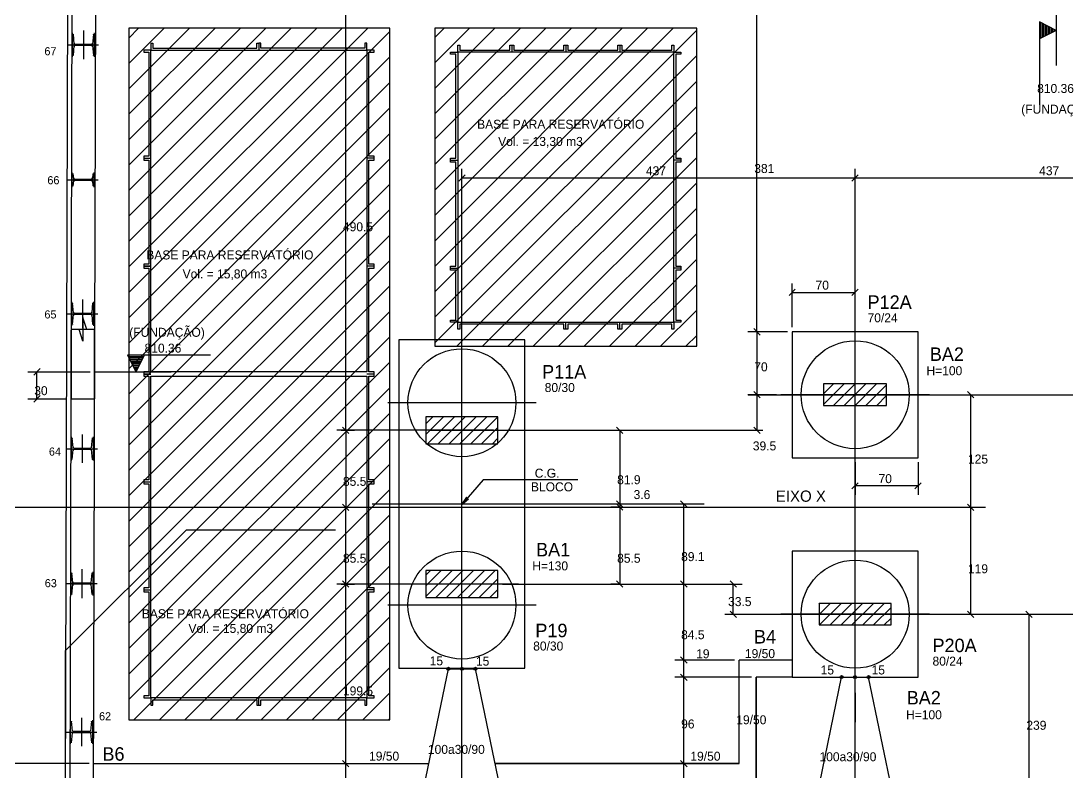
# Model space of a CAD drawing. Header units: metres. Extents: x -5 to 6148, y -6 to 3991.
# Drawn here: x 2052 to 3215, y 2415 to 3251 of the extents above; entities that cross this region are included whole.
import ezdxf

# ---------------------------------------------------------------- set-up
doc = ezdxf.new("R2010")
doc.units = ezdxf.units.M

msp = doc.modelspace()

# ---------------------------------------------------------------- linework, layer by layer
for centre, radius in [((2542.2, 2826), 60), ((2979.2, 2834.9), 60), ((2542.2, 2601), 60), ((2979.2, 2590.9), 60), ((2527.2, 2530.2), 1.67), ((2527.2, 2530.2), 0.83), ((2542.2, 2530.2), 1.67), ((2542.2, 2530.2), 1.67), ((2542.2, 2530.2), 0.83), ((2542.2, 2530.2), 0.83), ((2557.2, 2530.2), 1.67), ((2557.2, 2530.2), 0.83), ((2964.2, 2520.9), 1.67), ((2964.2, 2520.9), 0.83), ((2979.2, 2520.9), 1.67), ((2979.2, 2520.9), 1.67), ((2979.2, 2520.9), 0.83), ((2979.2, 2520.9), 0.83), ((2994.2, 2520.9), 1.67), ((2994.2, 2520.9), 0.83)]:
    msp.add_circle(centre, radius)
at = {"layer": '1', "color": 1}
for p, q in [((2106.5, 2327.4), (2109.5, 3398.9)), ((2132.6, 2338.6), (2135.2, 3285.9)), ((2542.2, 2743.5), (2542.2, 2908.4)), ((2979.2, 2752.4), (2979.2, 2917.3)), ((2624.7, 2826), (2459.7, 2826)), ((3061.7, 2834.9), (2896.7, 2834.9)), ((2542.2, 2518.5), (2542.2, 2683.4)), ((2979.2, 2508.4), (2979.2, 2673.3)), ((2624.7, 2601), (2459.7, 2601)), ((3061.7, 2590.9), (2896.7, 2590.9))]:
    msp.add_line(p, q, dxfattribs=at)
at = {"layer": '2', "color": 2}
for p, q in [((2101.7, 2385.7), (2105.8, 3867.2)), ((2538.7, 3072.3), (2545.7, 3079.4)), ((2538.7, 3072.3), (2545.7, 3079.4)), ((2975.7, 3072.3), (2982.7, 3079.4)), ((2975.7, 3072.3), (2982.7, 3079.4)), ((2905.7, 2945.2), (2912.7, 2952.3)), ((2975.7, 2945.2), (2982.7, 2952.3)), ((2873.7, 2901.3), (2866.6, 2908.4)), ((2866.6, 2908.4), (2873.7, 2901.3)), ((2066.4, 2856.8), (2073.5, 2863.9)), ((2866.6, 2838.4), (2873.7, 2831.3)), ((2866.6, 2838.4), (2873.7, 2831.3)), ((3111.2, 2831.3), (3104.1, 2838.4)), ((3111.2, 2831.3), (3104.1, 2838.4)), ((2066.4, 2826.8), (2073.5, 2833.9)), ((2416.5, 2791.8), (2409.5, 2798.9)), ((2409.5, 2798.9), (2416.5, 2791.8)), ((2714.1, 2798.9), (2721.2, 2791.8)), ((2866.6, 2798.9), (2873.7, 2791.8)), ((2982.7, 2737.1), (2975.7, 2730.1)), ((3052.7, 2737.1), (3045.7, 2730.1)), ((2409.5, 2713.4), (2416.5, 2706.3)), ((2416.5, 2706.3), (2409.5, 2713.4)), ((2416.5, 2706.3), (2409.5, 2713.4)), ((2714.1, 2717), (2721.2, 2709.9)), ((2714.1, 2717), (2721.2, 2709.9)), ((2714.1, 2713.5), (2721.2, 2706.4)), ((2714.1, 2713.5), (2721.2, 2706.4)), ((2792.4, 2709.9), (2785.3, 2717)), ((3111.2, 2706.3), (3104.1, 2713.4)), ((3111.2, 2706.3), (3104.1, 2713.4)), ((2416.5, 2620.8), (2409.5, 2627.9)), ((2416.5, 2620.8), (2409.5, 2627.9)), ((2416.5, 2620.8), (2409.5, 2627.9)), ((2714.1, 2627.9), (2721.2, 2620.8)), ((2792.4, 2620.8), (2785.3, 2627.9)), ((2792.4, 2620.8), (2785.3, 2627.9)), ((2847.4, 2620.8), (2840.3, 2627.9)), ((2847.4, 2587.3), (2840.3, 2594.4)), ((3111.2, 2587.3), (3104.1, 2594.4)), ((3111.2, 2587.3), (3104.1, 2594.4)), ((3111.2, 2587.3), (3104.1, 2594.4)), ((3176, 2587.3), (3168.9, 2594.4)), ((3176, 2587.3), (3168.9, 2594.4)), ((3176, 2587.3), (3168.9, 2594.4)), ((2792.4, 2536.3), (2785.3, 2543.4)), ((2792.4, 2536.3), (2785.3, 2543.4)), ((2792.4, 2517.3), (2785.3, 2524.4)), ((2792.4, 2517.3), (2785.3, 2524.4)), ((2416.5, 2421.3), (2409.5, 2428.4)), ((2416.5, 2421.3), (2409.5, 2428.4)), ((2792.4, 2421.3), (2785.3, 2428.4)), ((2792.4, 2421.3), (2785.3, 2428.4)), ((2792.4, 2421.3), (2785.3, 2428.4))]:
    msp.add_line(p, q, dxfattribs=at)
msp.add_lwpolyline([(2101.7, 2384), (2101.7, 2384.3), (2101.7, 2384.6), (2101.7, 2384.8), (2101.7, 2550.5), (2236, 2684.8), (2401.7, 2684.8), (2401.7, 2684.8), (2401.7, 2684.8), (2401.7, 2684.8)], dxfattribs=at)
at = {"layer": '3', "color": 3}
for p, q in [((3202.7, 3285.9), (3202.7, 3200.8)), ((3202.7, 3240), (3184, 3249.4)), ((3184, 3249.4), (3184, 3157.1)), ((3185.7, 3231.4), (3185.7, 3248.5)), ((3187.3, 3232.3), (3187.3, 3247.7)), ((3189, 3233.1), (3189, 3246.8)), ((3190.7, 3233.9), (3190.7, 3246)), ((3192.4, 3234.8), (3192.4, 3245.2)), ((3194, 3235.6), (3194, 3244.3)), ((3202.7, 3240), (3184, 3230.6)), ((3195.7, 3236.5), (3195.7, 3243.5)), ((3197.4, 3237.3), (3197.4, 3242.7)), ((3199, 3238.1), (3199, 3241.8)), ((3200.7, 3239), (3200.7, 3241)), ((2170.5, 2879.1), (2179.9, 2860.4)), ((2170.5, 2879.1), (2262.8, 2879.1)), ((2171.3, 2877.4), (2188.4, 2877.4)), ((2172.2, 2875.8), (2187.6, 2875.8)), ((2173, 2874.1), (2186.8, 2874.1)), ((2173.9, 2872.4), (2185.9, 2872.4)), ((2189.3, 2879.1), (2179.9, 2860.4)), ((2134, 2860.4), (2219.1, 2860.4)), ((2174.7, 2870.8), (2185.1, 2870.8)), ((2175.5, 2869.1), (2184.2, 2869.1)), ((2176.4, 2867.4), (2183.4, 2867.4)), ((2177.2, 2865.7), (2182.6, 2865.7)), ((2178, 2864.1), (2181.7, 2864.1)), ((2178.9, 2862.4), (2180.9, 2862.4)), ((2944.2, 2836), (2955, 2846.9)), ((2944.2, 2824), (2967.1, 2846.9)), ((2955.1, 2822.9), (2979.1, 2846.9)), ((2967.1, 2822.9), (2991.1, 2846.9)), ((2979.1, 2822.9), (3003.1, 2846.9)), ((2991.1, 2822.9), (3014.2, 2845.9)), ((3003.2, 2822.9), (3014.2, 2833.9)), ((2502.2, 2802.7), (2509.8, 2810.4)), ((2502.2, 2790.7), (2521.9, 2810.4)), ((2503.9, 2780.4), (2533.9, 2810.4)), ((2515.9, 2780.4), (2545.9, 2810.4)), ((2527.9, 2780.4), (2557.9, 2810.4)), ((2539.9, 2780.4), (2569.9, 2810.4)), ((2552, 2780.4), (2582, 2810.4)), ((2564, 2780.4), (2582.2, 2798.6)), ((2576, 2780.4), (2582.2, 2786.5)), ((2507.2, 2713.5), (2811.4, 2713.5)), ((2502.2, 2634.4), (2507.1, 2639.4)), ((2502.2, 2622.4), (2519.1, 2639.4)), ((2502.2, 2610.4), (2531.2, 2639.4)), ((2513.2, 2609.4), (2543.2, 2639.4)), ((2525.2, 2609.4), (2555.2, 2639.4)), ((2537.2, 2609.4), (2567.2, 2639.4)), ((2549.3, 2609.4), (2579.3, 2639.4)), ((2561.3, 2609.4), (2582.2, 2630.3)), ((2573.3, 2609.4), (2582.2, 2618.3)), ((2939.2, 2602.6), (2939.4, 2602.9)), ((2939.2, 2590.6), (2951.5, 2602.9)), ((2939.5, 2578.9), (2963.5, 2602.9)), ((2951.5, 2578.9), (2975.5, 2602.9)), ((2963.5, 2578.9), (2987.5, 2602.9)), ((2975.5, 2578.9), (2999.5, 2602.9)), ((2987.6, 2578.9), (3011.6, 2602.9)), ((2999.6, 2578.9), (3019.2, 2598.5)), ((3011.6, 2578.9), (3019.2, 2586.4)), ((2850.2, 2424.9), (2850.2, 2539.9)), ((2909.2, 2539.9), (2850.2, 2539.9)), ((2492.2, 2361.9), (2527.2, 2530.2)), ((2592.2, 2361.9), (2557.2, 2530.2)), ((2909.2, 2520.9), (2869.2, 2520.9)), ((2929.2, 2351.9), (2964.2, 2520.9)), ((3029.2, 2351.9), (2994.2, 2520.9)), ((2132.8, 2424.9), (2505.3, 2424.9))]:
    msp.add_line(p, q, dxfattribs=at)
for points in [[(2612.2, 2531), (2612.2, 2896), (2472.2, 2896), (2472.2, 2531), (2612.2, 2531)], [(3049.2, 2764.9), (3049.2, 2904.9), (2909.2, 2904.9), (2909.2, 2764.9), (3049.2, 2764.9)], [(3049.2, 2520.9), (3049.2, 2660.9), (2909.2, 2660.9), (2909.2, 2520.9), (3049.2, 2520.9)], [(2869.2, 2351.9), (2869.2, 2520.9), (2869.2, 2361.9)], [(2579.1, 2424.9), (2850.2, 2424.9), (2579.1, 2424.9)]]:
    msp.add_lwpolyline(points, dxfattribs=at)
at = {"layer": '6', "color": 6}
for p, q in [((2109, 3236.4), (2109, 3211.4)), ((2109.8, 3236.4), (2109, 3236.4)), ((2111.4, 3224.8), (2110.4, 3235.9)), ((2121.5, 3239.8), (2121.5, 3208)), ((2132.6, 3235.9), (2131.6, 3224.8)), ((2134, 3236.4), (2133.2, 3236.4)), ((2134, 3211.4), (2134, 3236.4)), ((2104.7, 3223.9), (2138.4, 3223.9)), ((2110.4, 3211.9), (2111.4, 3223)), ((2131, 3224.3), (2112, 3224.3)), ((2112, 3223.5), (2131, 3223.5)), ((2131.6, 3223), (2132.6, 3211.9)), ((2109, 3211.4), (2109.8, 3211.4)), ((2133.2, 3211.4), (2134, 3211.4)), ((2108.6, 3081.4), (2108.6, 3066.3)), ((2109.3, 3081.4), (2108.6, 3081.4)), ((2133.6, 3081.4), (2132.8, 3081.4)), ((2133.6, 3066.3), (2133.6, 3081.4)), ((2104.2, 3073.9), (2137.9, 3073.9)), ((2111, 3074.7), (2110, 3080.9)), ((2110, 3066.8), (2111, 3073)), ((2130.6, 3074.3), (2111.6, 3074.3)), ((2111.6, 3073.5), (2130.6, 3073.5)), ((2132.2, 3080.9), (2131.2, 3074.7)), ((2131.2, 3073), (2132.2, 3066.8)), ((2108.6, 3066.3), (2109.3, 3066.3)), ((2132.8, 3066.3), (2133.6, 3066.3)), ((2108.2, 2937.4), (2108.2, 2912.4)), ((2108.9, 2937.4), (2108.2, 2937.4)), ((2110.6, 2925.8), (2109.5, 2936.9)), ((2120.7, 2940.8), (2120.7, 2909)), ((2131.8, 2936.9), (2130.8, 2925.8)), ((2133.2, 2937.4), (2132.4, 2937.4)), ((2133.2, 2912.4), (2133.2, 2937.4)), ((2103.8, 2924.9), (2137.5, 2924.9)), ((2109.5, 2912.9), (2110.6, 2924)), ((2130.1, 2925.3), (2111.2, 2925.3)), ((2111.2, 2924.5), (2130.1, 2924.5)), ((2130.8, 2924), (2131.8, 2912.9)), ((2108, 2907.6), (2108, 2830.4)), ((2108.2, 2912.4), (2108.9, 2912.4)), ((2132.4, 2912.4), (2133.2, 2912.4)), ((2134, 2907.6), (2134, 2830.4)), ((2108, 2830.4), (2134, 2830.4)), ((2120.3, 2790.8), (2120.3, 2759)), ((2107.8, 2787.4), (2107.8, 2762.4)), ((2108.5, 2787.4), (2107.8, 2787.4)), ((2110.2, 2775.8), (2109.1, 2786.9)), ((2131.4, 2786.9), (2130.3, 2775.8)), ((2132.8, 2787.4), (2132, 2787.4)), ((2132.8, 2762.4), (2132.8, 2787.4)), ((2103.4, 2774.9), (2137.1, 2774.9)), ((2109.1, 2762.9), (2110.2, 2774)), ((2129.7, 2775.3), (2110.8, 2775.3)), ((2110.8, 2774.5), (2129.7, 2774.5)), ((2130.3, 2774), (2131.4, 2762.9)), ((2107.8, 2762.4), (2108.5, 2762.4)), ((2132, 2762.4), (2132.8, 2762.4)), ((2119.9, 2640.8), (2119.9, 2608.9)), ((2107.4, 2637.4), (2107.4, 2612.4)), ((2108.1, 2637.4), (2107.4, 2637.4)), ((2109.8, 2625.7), (2108.7, 2636.9)), ((2131, 2636.9), (2129.9, 2625.7)), ((2132.4, 2637.4), (2131.6, 2637.4)), ((2132.4, 2612.4), (2132.4, 2637.4)), ((2103, 2624.9), (2136.7, 2624.9)), ((2108.7, 2612.8), (2109.8, 2624)), ((2129.3, 2625.3), (2110.4, 2625.3)), ((2110.4, 2624.5), (2129.3, 2624.5)), ((2129.9, 2624), (2131, 2612.8)), ((2107.4, 2612.4), (2108.1, 2612.4)), ((2131.6, 2612.4), (2132.4, 2612.4)), ((2106.9, 2472.4), (2106.9, 2447.4)), ((2107.7, 2472.4), (2106.9, 2472.4)), ((2109.3, 2460.8), (2108.3, 2471.9)), ((2119.4, 2475.8), (2119.4, 2444)), ((2130.5, 2471.9), (2129.5, 2460.8)), ((2131.9, 2472.4), (2131.2, 2472.4)), ((2131.9, 2447.4), (2131.9, 2472.4)), ((2102.6, 2459.9), (2136.3, 2459.9)), ((2108.3, 2447.9), (2109.3, 2459)), ((2128.9, 2460.3), (2109.9, 2460.3)), ((2109.9, 2459.5), (2128.9, 2459.5)), ((2129.5, 2459), (2130.5, 2447.9)), ((2106.9, 2447.4), (2107.7, 2447.4)), ((2131.2, 2447.4), (2131.9, 2447.4))]:
    msp.add_line(p, q, dxfattribs=at)
for points in [[(2110.4, 3235.6), (2110.3, 3235.3), (2110.1, 3235.1), (2109.8, 3235.1)], [(2133.2, 3235.1), (2133, 3235.1), (2132.7, 3235.3), (2132.6, 3235.6)], [(2111.4, 3225), (2111.5, 3225.3), (2111.7, 3225.5), (2112, 3225.5)], [(2112, 3222.2), (2111.7, 3222.2), (2111.5, 3222.4), (2111.4, 3222.7)], [(2131, 3225.5), (2131, 3225.5), (2131, 3225.5), (2131, 3225.5), (2131.3, 3225.5), (2131.5, 3225.3), (2131.6, 3225)], [(2131.6, 3222.7), (2131.5, 3222.4), (2131.3, 3222.2), (2131, 3222.2)], [(2109.8, 3212.6), (2110.1, 3212.6), (2110.3, 3212.4), (2110.4, 3212.1)], [(2132.6, 3212.1), (2132.7, 3212.4), (2133, 3212.6), (2133.2, 3212.6)], [(2110, 3080.6), (2109.9, 3080.3), (2109.6, 3080.1), (2109.3, 3080.1)], [(2111, 3075), (2111.1, 3075.3), (2111.3, 3075.5), (2111.6, 3075.5)], [(2111.6, 3072.2), (2111.3, 3072.2), (2111.1, 3072.4), (2111, 3072.7)], [(2130.6, 3075.5), (2130.6, 3075.5), (2130.6, 3075.5), (2130.6, 3075.5), (2130.9, 3075.5), (2131.1, 3075.3), (2131.2, 3075)], [(2131.2, 3072.7), (2131.1, 3072.4), (2130.9, 3072.2), (2130.6, 3072.2)], [(2132.8, 3080.1), (2132.5, 3080.1), (2132.3, 3080.3), (2132.2, 3080.6)], [(2109.3, 3067.6), (2109.6, 3067.6), (2109.9, 3067.4), (2110, 3067.1)], [(2132.2, 3067.1), (2132.3, 3067.4), (2132.5, 3067.6), (2132.8, 3067.6)], [(2109.5, 2936.6), (2109.5, 2936.3), (2109.2, 2936.1), (2108.9, 2936.1)], [(2132.4, 2936.1), (2132.1, 2936.1), (2131.9, 2936.3), (2131.8, 2936.6)], [(2110.6, 2926), (2110.7, 2926.3), (2110.9, 2926.5), (2111.2, 2926.5)], [(2111.2, 2923.2), (2110.9, 2923.2), (2110.7, 2923.4), (2110.6, 2923.7)], [(2130.1, 2926.5), (2130.1, 2926.5), (2130.1, 2926.5), (2130.1, 2926.5), (2130.4, 2926.5), (2130.7, 2926.3), (2130.8, 2926)], [(2130.8, 2923.7), (2130.7, 2923.4), (2130.4, 2923.2), (2130.1, 2923.2)], [(2108.9, 2913.6), (2109.2, 2913.6), (2109.5, 2913.4), (2109.5, 2913.1)], [(2131.8, 2913.1), (2131.9, 2913.4), (2132.1, 2913.6), (2132.4, 2913.6)], [(2109.1, 2786.6), (2109.1, 2786.3), (2108.8, 2786.1), (2108.5, 2786.1)], [(2132, 2786.1), (2131.7, 2786.1), (2131.5, 2786.3), (2131.4, 2786.6)], [(2110.2, 2776), (2110.3, 2776.3), (2110.5, 2776.5), (2110.8, 2776.5)], [(2110.8, 2773.2), (2110.5, 2773.2), (2110.3, 2773.4), (2110.2, 2773.7)], [(2129.7, 2776.5), (2129.7, 2776.5), (2129.7, 2776.5), (2129.7, 2776.5), (2130, 2776.5), (2130.3, 2776.3), (2130.3, 2776)], [(2130.3, 2773.7), (2130.3, 2773.4), (2130, 2773.2), (2129.7, 2773.2)], [(2108.5, 2763.6), (2108.8, 2763.6), (2109.1, 2763.4), (2109.1, 2763.1)], [(2131.4, 2763.1), (2131.5, 2763.4), (2131.7, 2763.6), (2132, 2763.6)], [(2108.7, 2636.6), (2108.7, 2636.3), (2108.4, 2636.1), (2108.1, 2636.1)], [(2131.6, 2636.1), (2131.3, 2636.1), (2131.1, 2636.3), (2131, 2636.6)], [(2109.8, 2626), (2109.9, 2626.3), (2110.1, 2626.5), (2110.4, 2626.5)], [(2110.4, 2623.2), (2110.1, 2623.2), (2109.9, 2623.4), (2109.8, 2623.7)], [(2129.3, 2626.5), (2129.3, 2626.5), (2129.3, 2626.5), (2129.3, 2626.5), (2129.6, 2626.5), (2129.9, 2626.3), (2129.9, 2626)], [(2129.9, 2623.7), (2129.9, 2623.4), (2129.6, 2623.2), (2129.3, 2623.2)], [(2108.1, 2613.6), (2108.4, 2613.6), (2108.7, 2613.4), (2108.7, 2613.1)], [(2131, 2613.1), (2131.1, 2613.4), (2131.3, 2613.6), (2131.6, 2613.6)], [(2108.3, 2471.6), (2108.2, 2471.3), (2108, 2471.1), (2107.7, 2471.1)], [(2131.2, 2471.1), (2130.9, 2471.1), (2130.6, 2471.3), (2130.5, 2471.6)], [(2109.3, 2461.1), (2109.4, 2461.3), (2109.6, 2461.5), (2109.9, 2461.5)], [(2109.9, 2458.2), (2109.6, 2458.2), (2109.4, 2458.5), (2109.3, 2458.7)], [(2128.9, 2461.5), (2128.9, 2461.5), (2128.9, 2461.5), (2128.9, 2461.5), (2129.2, 2461.5), (2129.4, 2461.3), (2129.5, 2461.1)], [(2129.5, 2458.7), (2129.4, 2458.5), (2129.2, 2458.2), (2128.9, 2458.2)], [(2107.7, 2448.6), (2108, 2448.6), (2108.2, 2448.4), (2108.3, 2448.2)], [(2130.5, 2448.2), (2130.6, 2448.4), (2130.9, 2448.6), (2131.2, 2448.6)]]:
    msp.add_lwpolyline(points, dxfattribs=at)
at = {"layer": '7', "color": 7}
for points in [[(2944.2, 2822.9), (3014.2, 2822.9), (3014.2, 2846.9), (2944.2, 2846.9), (2944.2, 2822.9)], [(2502.2, 2780.4), (2582.2, 2780.4), (2582.2, 2810.4), (2502.2, 2810.4), (2502.2, 2780.4)], [(2502.2, 2609.4), (2582.2, 2609.4), (2582.2, 2639.4), (2502.2, 2639.4), (2502.2, 2609.4)], [(2939.2, 2578.9), (3019.2, 2578.9), (3019.2, 2602.9), (2939.2, 2602.9), (2939.2, 2578.9)]]:
    msp.add_lwpolyline(points, dxfattribs=at)
at = {"layer": '8', "color": 8}
msp.add_lwpolyline([(2108, 2830.4), (2134, 2830.4), (2134, 2907.6), (2108, 2907.6), (2108, 2830.4)], dxfattribs=at)
at = {"layer": '9', "color": 9}
for p, q in [((2413, 2795.4), (2413, 3285.9)), ((2870.1, 2904.9), (2870.1, 3285.9)), ((2172.1, 3231.5), (2182.9, 3242.4)), ((2172.1, 3203.2), (2211.2, 3242.4)), ((2172.1, 3175), (2239.5, 3242.4)), ((2172.1, 3146.7), (2267.8, 3242.4)), ((2172.1, 3118.4), (2296.1, 3242.4)), ((2172.1, 3090.1), (2324.4, 3242.4)), ((2172.1, 3061.8), (2352.6, 3242.4)), ((2172.1, 3033.5), (2380.9, 3242.4)), ((2172.1, 3005.2), (2409.2, 3242.4)), ((2172.1, 2977), (2437.5, 3242.4)), ((2172.1, 2948.7), (2462.1, 3238.7)), ((2512.1, 3232.1), (2522.4, 3242.4)), ((2512.1, 3203.8), (2550.6, 3242.4)), ((2512.1, 3175.5), (2578.9, 3242.4)), ((2512.1, 3147.3), (2607.2, 3242.4)), ((2512.1, 3119), (2635.5, 3242.4)), ((2512.1, 3090.7), (2663.8, 3242.4)), ((2512.1, 3062.4), (2692.1, 3242.4)), ((2512.1, 3034.1), (2720.3, 3242.4)), ((2512.1, 3005.8), (2748.6, 3242.4)), ((2512.1, 2977.6), (2776.9, 3242.4)), ((2512.1, 2949.3), (2803.1, 3240.3)), ((2172.1, 2920.4), (2462.1, 3210.4)), ((2512.1, 2921), (2803.1, 3212)), ((2172.1, 2892.1), (2462.1, 3182.1)), ((2512.1, 2892.7), (2803.1, 3183.7)), ((2172.1, 2863.8), (2462.1, 3153.8)), ((2536.6, 2889), (2803.1, 3155.4)), ((2172.1, 2835.5), (2462.1, 3125.5)), ((2564.9, 2889), (2803.1, 3127.1)), ((2172.1, 2807.3), (2462.1, 3097.3)), ((2593.2, 2889), (2803.1, 3098.8)), ((2542.2, 1921.1), (2542.2, 3086.1)), ((2979.2, 2148.9), (2979.2, 3085.9)), ((2542.2, 3075.9), (2979.2, 3075.9)), ((2621.5, 2889), (2803.1, 3070.6)), ((2979.2, 3075.9), (3416.2, 3075.9)), ((2172.1, 2779), (2462.1, 3069)), ((2172.1, 2750.7), (2462.1, 3040.7)), ((2649.7, 2889), (2803.1, 3042.3)), ((2172.1, 2722.4), (2462.1, 3012.4)), ((2678, 2889), (2803.1, 3014)), ((2172.1, 2694.1), (2462.1, 2984.1)), ((2706.3, 2889), (2803.1, 2985.7)), ((2172.1, 2665.8), (2462.1, 2955.8)), ((2734.6, 2889), (2803.1, 2957.4)), ((2909.2, 2909.9), (2909.2, 2958.7)), ((2979.2, 2909.9), (2979.2, 2958.7)), ((2909.2, 2948.7), (2979.2, 2948.7)), ((2172.1, 2637.6), (2462.1, 2927.6)), ((2762.9, 2889), (2803.1, 2929.1)), ((2172.1, 2609.3), (2462.1, 2899.3)), ((2791.2, 2889), (2803.1, 2900.9)), ((2899.2, 2904.9), (2860.1, 2904.9)), ((2904.2, 2904.9), (2860.1, 2904.9)), ((2870.1, 2904.9), (2870.1, 2834.9)), ((2059.9, 2860.4), (2129, 2860.4)), ((2069.9, 2830.4), (2069.9, 2860.4)), ((2172.1, 2581), (2462.1, 2871)), ((2172.1, 2552.7), (2462.1, 2842.7)), ((2059.9, 2830.4), (2103, 2830.4)), ((2891.7, 2834.9), (2860.1, 2834.9)), ((2860.2, 2834.9), (3456.2, 2834.9)), ((2870.1, 2834.9), (2870.1, 2795.4)), ((3107.6, 2709.9), (3107.6, 2834.9)), ((2172.1, 2524.4), (2462.1, 2814.4)), ((2577.2, 2795.4), (2403, 2795.4)), ((2408, 2795.4), (2423, 2795.4)), ((2408, 2795.4), (2423, 2795.4)), ((2413, 2795.4), (2413, 2709.9)), ((2507.2, 2795.4), (2876.6, 2795.4)), ((2702.5, 2795.4), (2727.7, 2795.4)), ((2717.7, 2795.4), (2717.7, 2713.5)), ((2172.1, 2496.1), (2462.1, 2786.1)), ((2177.7, 2473.5), (2462.1, 2757.8)), ((2979.2, 2759.9), (2979.2, 2723.6)), ((3049.2, 2759.9), (3049.2, 2723.6)), ((3049.2, 2733.6), (2979.2, 2733.6)), ((2206, 2473.5), (2462.1, 2729.6)), ((1924, 2709.9), (3124.2, 2709.9)), ((2402.2, 2709.9), (2423, 2709.9)), ((2413, 2624.4), (2413, 2709.9)), ((2414, 2709.9), (2423, 2709.9)), ((2442.4, 2713.5), (2747.4, 2713.5)), ((2699.3, 2713.5), (2727.7, 2713.5)), ((2716.2, 2709.9), (2707.7, 2709.9)), ((2717.7, 2713.5), (2717.7, 2709.9)), ((2717.7, 2709.9), (2717.7, 2624.4)), ((2774, 2713.5), (2798.8, 2713.5)), ((2788.8, 2624.4), (2788.8, 2713.5)), ((3107.6, 2590.9), (3107.6, 2709.9)), ((3108, 2709.9), (3117.6, 2709.9)), ((2234.2, 2473.5), (2462.1, 2701.3)), ((2262.5, 2473.5), (2462.1, 2673)), ((2290.8, 2473.5), (2462.1, 2644.7)), ((2319.1, 2473.5), (2462.1, 2616.4)), ((2604.9, 2624.4), (2403, 2624.4)), ((2408, 2624.4), (2423, 2624.4)), ((2413, 2424.9), (2413, 2624.4)), ((2587.2, 2624.4), (2850.3, 2624.4)), ((2716.2, 2624.4), (2707.7, 2624.4)), ((2788.8, 2539.9), (2788.8, 2624.4)), ((2841.9, 2624.4), (2853.8, 2624.4)), ((2843.8, 2590.9), (2843.8, 2624.4)), ((2347.4, 2473.5), (2462.1, 2588.1)), ((2834.3, 2590.9), (3533.1, 2590.9)), ((2839.3, 2590.9), (2853.8, 2590.9)), ((3172.5, 2351.9), (3172.5, 2590.9)), ((2375.7, 2473.5), (2462.1, 2559.9)), ((2845.2, 2539.9), (2778.8, 2539.9)), ((2788.8, 2520.9), (2788.8, 2539.9)), ((2403.9, 2473.5), (2462.1, 2531.6)), ((2527.2, 2530.2), (2542.2, 2530.2)), ((2542.2, 2530.2), (2557.2, 2530.2)), ((2864.2, 2520.9), (2778.8, 2520.9)), ((2788.8, 2424.9), (2788.8, 2520.9)), ((2964.2, 2520.9), (2979.2, 2520.9)), ((2979.2, 2520.9), (2994.2, 2520.9)), ((2432.2, 2473.5), (2462.1, 2503.3)), ((2979.2, 2503.4), (2979.2, 2470.8)), ((2460.5, 2473.5), (2462.1, 2475)), ((2127.8, 2424.9), (1997.4, 2424.9)), ((2413, 2405.9), (2413, 2424.9)), ((2801.4, 2424.9), (2778.8, 2424.9)), ((2788.8, 2405.9), (2788.8, 2424.9))]:
    msp.add_line(p, q, dxfattribs=at)
for points in [[(2172.1, 2473.5), (2462.1, 2473.5), (2462.1, 3242.4), (2172.1, 3242.4), (2172.1, 2473.5)], [(2512.1, 2889), (2803.1, 2889), (2803.1, 3242.4), (2512.1, 3242.4), (2512.1, 2889)], [(2196.6, 3225.9), (2196.6, 3217.9), (2188.6, 3217.9), (2188.6, 3215.7), (2194.3, 3215.7), (2194.3, 3100.2), (2188.6, 3100.2), (2188.6, 3097.9), (2196.6, 3097.9)], [(2196.6, 3225.9), (2198.8, 3225.9), (2198.8, 3220.2), (2314.3, 3220.2), (2314.3, 3225.9), (2316.6, 3225.9)], [(2436.6, 3217.9), (2436.6, 3225.9), (2434.3, 3225.9), (2434.3, 3220.2), (2318.8, 3220.2), (2318.8, 3225.9), (2316.6, 3225.9), (2316.6, 3217.9)], [(2537.6, 3215.7), (2537.6, 3223.7), (2539.8, 3223.7), (2539.8, 3217.9), (2595.3, 3217.9), (2595.3, 3223.7), (2597.6, 3223.7), (2597.6, 3215.7)], [(2597.6, 3223.7), (2599.8, 3223.7), (2599.8, 3217.9), (2655.3, 3217.9), (2655.3, 3223.7), (2657.6, 3223.7), (2657.6, 3215.7)], [(2657.6, 3223.7), (2659.8, 3223.7), (2659.8, 3217.9), (2715.3, 3217.9), (2715.3, 3223.7), (2717.6, 3223.7), (2717.6, 3215.7)], [(2717.6, 3223.7), (2719.8, 3223.7), (2719.8, 3217.9), (2775.3, 3217.9), (2775.3, 3223.7), (2777.6, 3223.7), (2777.6, 3215.7)], [(2196.6, 3217.9), (2436.6, 3217.9), (2436.6, 2860.2), (2196.6, 2860.2), (2196.6, 3217.9)], [(2444.6, 3097.9), (2444.6, 3100.2), (2438.8, 3100.2), (2438.8, 3215.7), (2444.6, 3215.7), (2444.6, 3217.9), (2436.6, 3217.9)], [(2529.6, 3095.7), (2529.6, 3097.9), (2535.3, 3097.9), (2535.3, 3213.4), (2529.6, 3213.4), (2529.6, 3215.7), (2537.6, 3215.7)], [(2537.6, 2915.7), (2777.6, 2915.7), (2777.6, 3215.7), (2537.6, 3215.7), (2537.6, 2915.7)], [(2777.6, 3215.7), (2785.6, 3215.7), (2785.6, 3213.4), (2779.8, 3213.4), (2779.8, 3097.9), (2785.6, 3097.9), (2785.6, 3095.7), (2777.6, 3095.7)], [(2188.6, 3097.9), (2188.6, 3095.7), (2194.3, 3095.7), (2194.3, 2980.2), (2188.6, 2980.2), (2188.6, 2977.9), (2196.6, 2977.9)], [(2444.6, 2977.9), (2444.6, 2980.2), (2438.8, 2980.2), (2438.8, 3095.7), (2444.6, 3095.7), (2444.6, 3097.9), (2436.6, 3097.9)], [(2529.6, 2975.7), (2529.6, 2977.9), (2535.3, 2977.9), (2535.3, 3093.4), (2529.6, 3093.4), (2529.6, 3095.7), (2537.6, 3095.7)], [(2785.6, 3095.7), (2785.6, 3093.4), (2779.8, 3093.4), (2779.8, 2977.9), (2785.6, 2977.9), (2785.6, 2975.7), (2777.6, 2975.7)], [(2196.6, 2977.9), (2188.6, 2977.9), (2188.6, 2975.7), (2194.3, 2975.7), (2194.3, 2860.2), (2188.6, 2860.2), (2188.6, 2857.9), (2196.6, 2857.9)], [(2444.6, 2857.9), (2444.6, 2860.2), (2438.8, 2860.2), (2438.8, 2975.7), (2444.6, 2975.7), (2444.6, 2977.9), (2436.6, 2977.9)], [(2537.6, 2915.7), (2529.6, 2915.7), (2529.6, 2917.9), (2535.3, 2917.9), (2535.3, 2973.4), (2529.6, 2973.4), (2529.6, 2975.7), (2537.6, 2975.7)], [(2785.6, 2975.7), (2785.6, 2973.4), (2779.8, 2973.4), (2779.8, 2917.9), (2785.6, 2917.9), (2785.6, 2915.7), (2777.6, 2915.7), (2777.6, 2907.7), (2775.3, 2907.7), (2775.3, 2913.4), (2719.8, 2913.4), (2719.8, 2907.7), (2717.6, 2907.7), (2717.6, 2915.7)], [(2134, 2907.6), (2125.3, 2907.6), (2121, 2920.6), (2121, 2894.6), (2116.7, 2907.6), (2108, 2907.6)], [(2657.6, 2907.7), (2655.3, 2907.7), (2655.3, 2913.4), (2539.8, 2913.4), (2539.8, 2907.7), (2537.6, 2907.7), (2537.6, 2915.7)], [(2717.6, 2907.7), (2715.3, 2907.7), (2715.3, 2913.4), (2659.8, 2913.4), (2659.8, 2907.7), (2657.6, 2907.7), (2657.6, 2915.7)], [(2196.6, 2857.9), (2188.6, 2857.9), (2188.6, 2855.7), (2194.3, 2855.7), (2194.3, 2740.2), (2188.6, 2740.2), (2188.6, 2737.9), (2196.6, 2737.9)], [(2196.6, 2855.7), (2436.6, 2855.7), (2436.6, 2497.9), (2196.6, 2497.9), (2196.6, 2855.7)], [(2444.6, 2737.9), (2444.6, 2740.2), (2438.8, 2740.2), (2438.8, 2855.7), (2444.6, 2855.7), (2444.6, 2857.9), (2436.6, 2857.9)], [(2188.6, 2737.9), (2188.6, 2735.7), (2194.3, 2735.7), (2194.3, 2620.2), (2188.6, 2620.2), (2188.6, 2617.9), (2196.6, 2617.9)], [(2444.6, 2617.9), (2444.6, 2620.2), (2438.8, 2620.2), (2438.8, 2735.7), (2444.6, 2735.7), (2444.6, 2737.9), (2436.6, 2737.9)], [(2670.9, 2740.1), (2565.7, 2740.1), (2542.2, 2712.7), (2547.6, 2721), (2542.2, 2712.7), (2549.6, 2719.3)], [(2188.6, 2617.9), (2188.6, 2615.7), (2194.3, 2615.7), (2194.3, 2500.2), (2188.6, 2500.2), (2188.6, 2497.9), (2196.6, 2497.9)], [(2436.6, 2497.9), (2444.6, 2497.9), (2444.6, 2500.2), (2438.8, 2500.2), (2438.8, 2615.7), (2444.6, 2615.7), (2444.6, 2617.9), (2436.6, 2617.9)], [(2196.6, 2497.9), (2196.6, 2489.9), (2198.8, 2489.9), (2198.8, 2494.6), (2198.8, 2495.7), (2314.3, 2495.7), (2314.3, 2489.9), (2316.6, 2489.9), (2316.6, 2497.9)], [(2316.6, 2489.9), (2318.8, 2489.9), (2318.8, 2495.7), (2434.3, 2495.7), (2434.3, 2489.9), (2436.6, 2489.9), (2436.6, 2497.9)]]:
    msp.add_lwpolyline(points, dxfattribs=at)

# ---------------------------------------------------------------- texts
at = {"layer": '2', "color": 2}
for s, p in [('810.36', (3181.5, 3170.4)), ('(FUNDAÇÃO)', (3163.8, 3147.4)), ('437', (2746.7, 3078.9)), ('381', (2867.1, 3081.4)), ('437', (3183.7, 3078.9)), ('490.5', (2410, 3016.6)), ('70', (2935.2, 2951.7)), ('(FUNDAÇÃO)', (2172.5, 2899.3)), ('810.36', (2189.5, 2881.7)), ('70', (2867.1, 2860.9)), ('30', (2066.9, 2834.4)), ('39.5', (2865.5, 2773)), ('125', (3104.6, 2758.4)), ('81.9', (2714.7, 2735.4)), ('70', (3005.2, 2736.6)), ('85.5', (2410, 2733.6)), ('3.6', (2733, 2718.9)), ('85.5', (2410, 2648.1)), ('85.5', (2714.7, 2648.1)), ('89.1', (2785.8, 2649.9)), ('119', (3104.6, 2636.4)), ('33.5', (2838, 2599.9)), ('84.5', (2785.8, 2563.1)), ('19', (2802.5, 2541.9)), ('15', (2506.4, 2534)), ('15', (2557.8, 2533.7)), ('15', (2940.9, 2523.9)), ('15', (2997.5, 2523.9)), ('199.5', (2410, 2500.6)), ('96', (2785.8, 2463.9)), ('239', (3169.5, 2462.4))]:
    msp.add_text(s, height=10, dxfattribs=at).set_placement(p)
at = {"layer": '3', "color": 3}
for s, height, p in [('67', 9, (2078.2, 3212.3)), ('BASE PARA RESERVATÓRIO', 10, (2559.1, 3130.6)), ('Vol. = 13,30 m3', 10, (2582.5, 3111.5)), ('66', 9, (2081.5, 3068.9)), ('BASE PARA RESERVATÓRIO', 10, (2191.4, 2985.3)), ('Vol. = 15,80 m3', 10, (2231.8, 2964.2)), ('65', 9, (2078.2, 2919.7)), ('70/24', 10, (2993, 2915.4)), ('BA2', 15, (3062.2, 2872.5)), ('H=100', 10, (3058.5, 2856.6)), ('80/30', 10, (2634.2, 2837.9)), ('64', 9, (2083.2, 2767.2)), ('C.G.', 10, (2623.1, 2742.7)), ('BLOCO', 10, (2618.9, 2727.5)), ('BA1', 15, (2624.6, 2655.2)), ('H=130', 10, (2620.4, 2639.6)), ('63', 9, (2078.6, 2620.9)), ('BASE PARA RESERVATÓRIO', 10, (2186.4, 2586.4)), ('Vol. = 15,80 m3', 10, (2238.3, 2570.1)), ('80/30', 10, (2621.4, 2550.5)), ('19/50', 10, (2856.7, 2542.1)), ('80/24', 10, (3065.2, 2533.7)), ('BA2', 15, (3036.5, 2490.5)), ('62', 9, (2138.9, 2472.9)), ('19/50', 10, (2847.1, 2468.5)), ('H=100', 10, (3035.8, 2474.1)), ('100a30/90', 10, (2504.4, 2435.6)), ('19/50', 10, (2439, 2428.1)), ('19/50', 10, (2796.1, 2428)), ('100a30/90', 10, (2939.6, 2427.4))]:
    msp.add_text(s, height=height, dxfattribs=at).set_placement(p)
at = {"layer": '4', "color": 4}
for s, p in [('P12A', (2993, 2930.4)), ('P11A', (2631.3, 2852.9)), ('P19', (2623.8, 2565.3)), ('B4', (2866.8, 2558.3)), ('P20A', (3065.2, 2548.7)), ('B6', (2142.7, 2428))]:
    msp.add_text(s, height=15, dxfattribs=at).set_placement(p)
at = {"layer": '6', "color": 6}
msp.add_text('EIXO X', height=12.5, dxfattribs=at).set_placement((2891, 2715.9))

doc.saveas('drawing.dxf')
